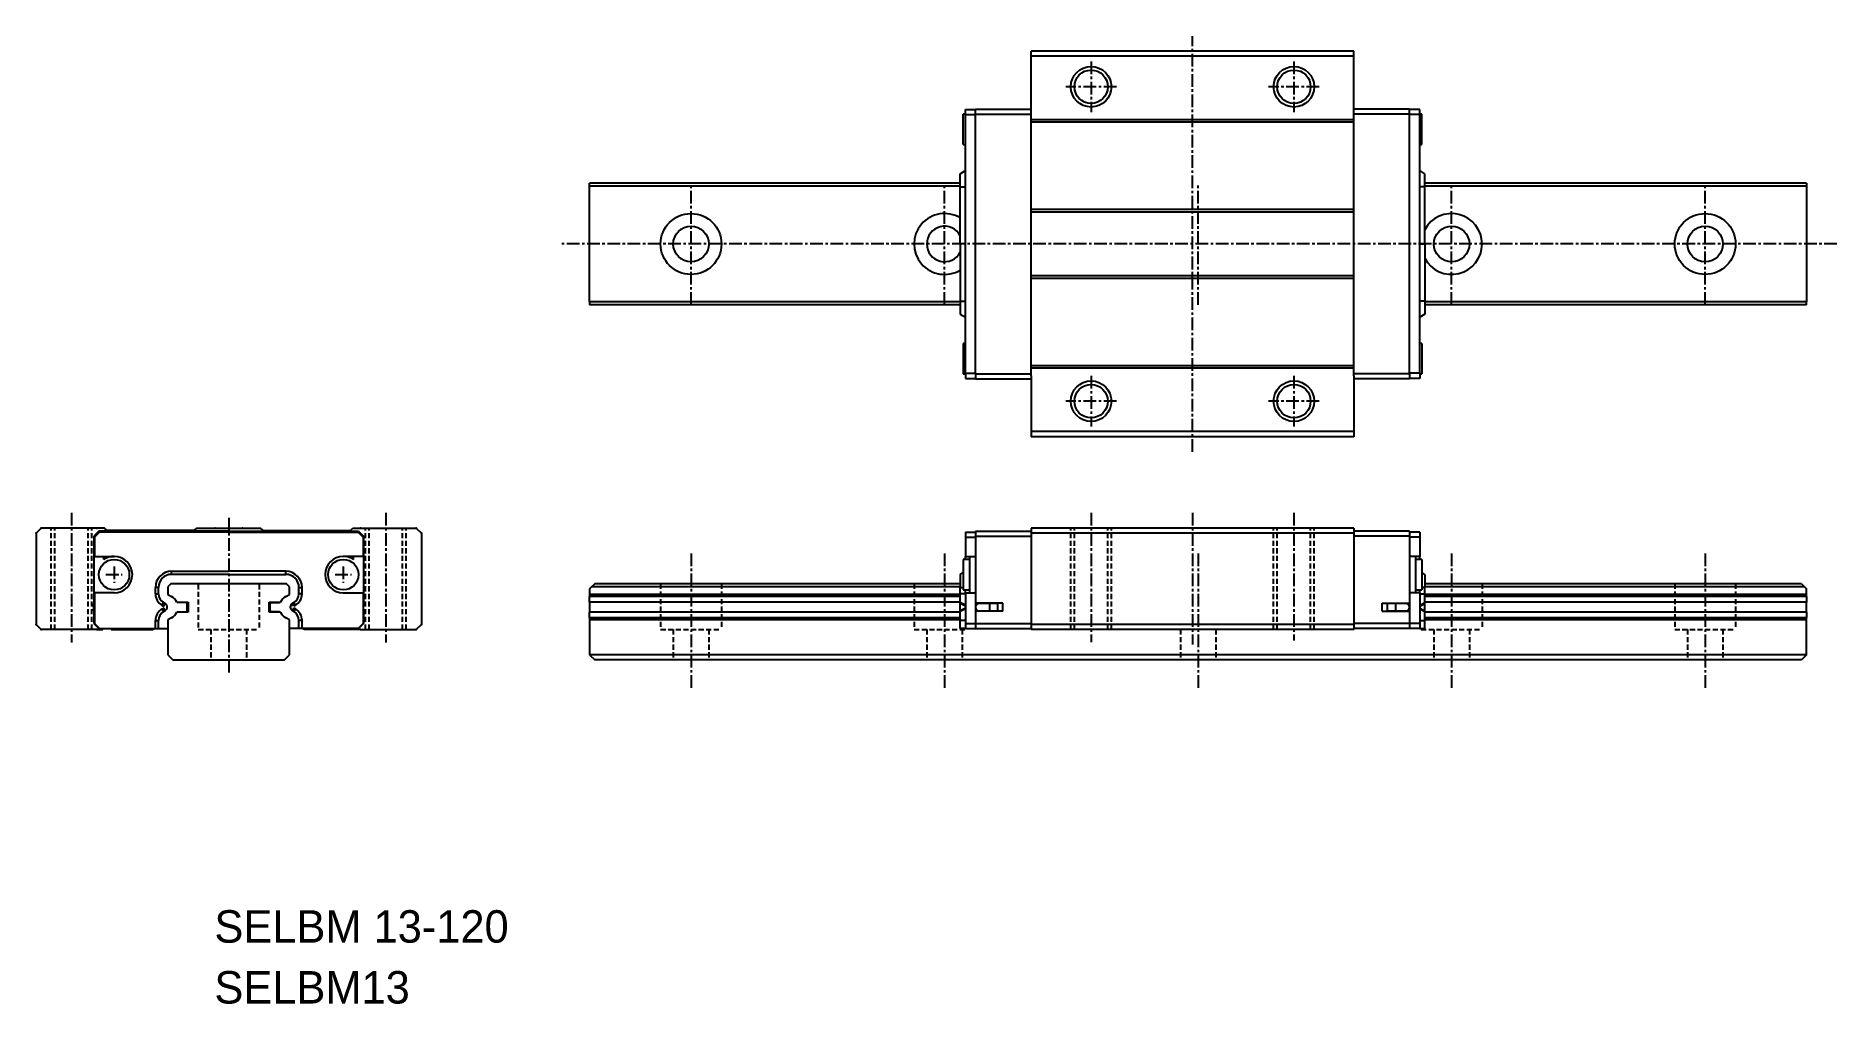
# Model space of a CAD drawing. Extents: x -8 to 170, y -3 to 92.
import ezdxf

# ---------------------------------------------------------------- set-up
doc = ezdxf.new("R2010")
doc.units = 0
doc.linetypes.add('CENTER', pattern=[2, 1.25, -0.25, 0.25, -0.25])
doc.linetypes.add('DASHED', pattern=[0.75, 0.5, -0.25])
doc.layers.get('0').update_dxf_attribs({"linetype": 'CONTINUOUS'})
doc.layers.add('CENTER', color=1, linetype='CENTER')

msp = doc.modelspace()

# ---------------------------------------------------------------- linework, layer by layer
at = {"color": 7, "linetype": 'CONTINUOUS'}
for p, q in [((122.35, 90.5), (90.55, 90.5)), ((90.55, 84.5), (90.55, 90.5)), ((122.35, 90), (90.55, 90)), ((122.35, 84.5), (122.35, 90.5)), ((83.85, 81.3), (83.85, 84.3)), ((84.05, 84.3), (83.85, 84.3)), ((84.05, 84.25), (84.05, 84.75)), ((84.05, 84.75), (85.05, 84.75)), ((84.05, 58.75), (84.05, 84.25)), ((84.05, 84.25), (85.05, 84.25)), ((85.05, 84.8), (90.55, 84.8)), ((85.05, 84.3), (85.05, 84.8)), ((85.05, 58.7), (85.05, 84.3)), ((85.05, 84.3), (90.55, 84.3)), ((90.55, 58.5), (90.55, 84.5)), ((122.35, 83.75), (90.55, 83.75)), ((122.35, 83.5), (90.55, 83.5)), ((127.85, 84.8), (122.35, 84.8)), ((122.35, 58.5), (122.35, 84.5)), ((127.85, 84.3), (122.35, 84.3)), ((127.85, 84.3), (127.85, 84.8)), ((128.85, 84.75), (127.85, 84.75)), ((127.85, 58.7), (127.85, 84.3)), ((128.85, 84.25), (127.85, 84.25)), ((128.85, 84.25), (128.85, 84.75)), ((129.05, 84.3), (128.85, 84.3)), ((128.85, 58.75), (128.85, 84.25)), ((129.05, 81.3), (129.05, 84.3)), ((83.85, 81.3), (84.05, 81.3)), ((128.85, 81.3), (129.05, 81.3)), ((83.55, 78.43), (84.05, 78.73)), ((83.55, 77.13), (83.55, 78.43)), ((129.35, 78.43), (128.85, 78.73)), ((129.35, 77.13), (129.35, 78.43)), ((83.55, 77.5), (47, 77.5)), ((47, 77.2), (47, 77.5)), ((83.55, 77.2), (47, 77.2)), ((47, 65.8), (47, 77.2)), ((83.55, 71.5), (83.55, 77.13)), ((83.55, 77.13), (84.05, 77.13)), ((129.35, 77.13), (128.85, 77.13)), ((167, 77.5), (129.35, 77.5)), ((167, 77.2), (129.35, 77.2)), ((129.35, 71.5), (129.35, 77.13)), ((167, 77.5), (167, 77.2)), ((167, 77.2), (167, 65.8)), ((122.35, 74.9), (90.55, 74.9)), ((122.35, 74.65), (90.55, 74.65)), ((83.55, 71.5), (83.55, 65.87)), ((84.05, 71.5), (83.55, 71.5)), ((128.85, 71.5), (129.35, 71.5)), ((129.35, 71.5), (129.35, 65.87)), ((122.35, 68.35), (90.55, 68.35)), ((122.35, 68.1), (90.55, 68.1)), ((83.55, 65.8), (47, 65.8)), ((47, 65.8), (47, 65.5)), ((83.55, 65.87), (83.55, 64.57)), ((83.55, 65.87), (84.05, 65.87)), ((129.35, 65.87), (128.85, 65.87)), ((129.35, 65.87), (129.35, 64.57)), ((167, 65.8), (129.35, 65.8)), ((167, 65.5), (167, 65.8)), ((83.55, 65.5), (47, 65.5)), ((83.55, 64.57), (84.05, 64.27)), ((129.35, 64.57), (128.85, 64.27)), ((167, 65.5), (129.35, 65.5)), ((83.85, 61.7), (83.85, 58.7)), ((84.05, 61.7), (83.85, 61.7)), ((129.05, 61.7), (128.85, 61.7)), ((129.05, 61.7), (129.05, 58.7)), ((83.85, 58.7), (84.05, 58.7)), ((84.05, 58.75), (85.05, 58.75)), ((84.05, 58.75), (84.05, 58.25)), ((85.05, 58.7), (90.55, 58.7)), ((85.05, 58.7), (85.05, 58.2)), ((122.35, 59.5), (90.55, 59.5)), ((122.35, 59.25), (90.55, 59.25)), ((127.85, 58.7), (122.35, 58.7)), ((128.85, 58.75), (127.85, 58.75)), ((127.85, 58.7), (127.85, 58.2)), ((128.85, 58.75), (128.85, 58.25)), ((128.85, 58.7), (129.05, 58.7)), ((84.05, 58.25), (85.05, 58.25)), ((85.05, 58.2), (90.55, 58.2)), ((90.55, 58.5), (90.55, 52.5)), ((122.35, 58.5), (122.35, 52.5)), ((127.85, 58.2), (122.35, 58.2)), ((128.85, 58.25), (127.85, 58.25)), ((122.35, 53), (90.55, 53)), ((122.35, 52.5), (90.55, 52.5)), ((-7.59, 43), (-7.09, 43.5)), ((-7.59, 43), (-7.59, 34)), ((-1.59, 43.5), (-7.09, 43.5)), ((-1.39, 43.2), (-1.89, 42.7)), ((-1.89, 42.7), (-1.89, 36.05)), ((-1.34, 43.1), (-1.84, 42.6)), ((-0.84, 43.5), (-1.59, 43.5)), ((11.41, 43.2), (-1.39, 43.2)), ((11.41, 43.1), (-1.34, 43.1)), ((-0.59, 43.25), (-0.84, 43.5)), ((8.01, 43.25), (-0.59, 43.25)), ((8.01, 43.25), (8.26, 43.5)), ((8.26, 43.5), (10.06, 43.5)), ((10.06, 43.5), (12.76, 43.5)), ((10.06, 43.5), (12.76, 43.5)), ((11.41, 43.2), (24.21, 43.2)), ((11.41, 43.1), (24.16, 43.1)), ((12.76, 43.5), (14.56, 43.5)), ((14.81, 43.25), (14.56, 43.5)), ((14.81, 43.25), (23.41, 43.25)), ((23.41, 43.25), (23.66, 43.5)), ((23.66, 43.5), (24.41, 43.5)), ((24.16, 43.1), (24.66, 42.6)), ((24.21, 43.2), (24.71, 42.7)), ((24.41, 43.5), (29.91, 43.5)), ((24.71, 42.7), (24.71, 36.05)), ((29.91, 43.5), (30.41, 43)), ((30.41, 43), (30.41, 34)), ((84.05, 43.1), (85.05, 43.1)), ((84.05, 43.1), (84.05, 42.6)), ((85.05, 43.2), (90.55, 43.2)), ((85.05, 43.2), (85.05, 42.7)), ((85.05, 42.7), (85.05, 36.1)), ((85.05, 42.7), (90.55, 42.7)), ((122.35, 43.5), (90.55, 43.5)), ((90.55, 43.5), (90.55, 43)), ((122.35, 43), (90.55, 43)), ((90.55, 43), (90.55, 34)), ((122.35, 43.5), (122.35, 43)), ((127.85, 43.2), (122.35, 43.2)), ((122.35, 43), (122.35, 34)), ((127.85, 42.7), (122.35, 42.7)), ((127.85, 43.2), (127.85, 42.7)), ((128.85, 43.1), (127.85, 43.1)), ((127.85, 42.7), (127.85, 36.1)), ((128.85, 43.1), (128.85, 42.6)), ((-1.84, 42.6), (-1.84, 40.7)), ((24.66, 42.6), (24.66, 40.7)), ((84.05, 42.6), (84.05, 40.7)), ((84.05, 42.6), (85.05, 42.6)), ((128.85, 42.6), (127.85, 42.6)), ((128.85, 42.6), (128.85, 40.7)), ((-1.84, 40.7), (0.11, 40.7)), ((-0.89, 40.4), (-0.89, 40.7)), ((5.78, 39.23), (11.41, 39.23)), ((5.78, 38.93), (5.78, 39.23)), ((17.04, 39.23), (11.41, 39.23)), ((17.04, 38.93), (17.04, 39.23)), ((24.66, 40.7), (22.71, 40.7)), ((23.71, 40.4), (23.71, 40.7)), ((83.55, 38.93), (83.85, 39.11)), ((83.85, 40.4), (83.85, 37.4)), ((84.45, 40.4), (83.85, 40.4)), ((84.05, 40.7), (85.05, 40.7)), ((84.05, 40.4), (84.05, 40.7)), ((84.45, 40.7), (84.45, 37.1)), ((128.85, 40.7), (127.85, 40.7)), ((128.45, 40.7), (128.45, 37.1)), ((129.05, 40.4), (128.45, 40.4)), ((128.85, 40.4), (128.85, 40.7)), ((129.05, 40.4), (129.05, 37.4)), ((129.35, 38.93), (129.05, 39.11)), ((4.18, 37.01), (4.18, 37.63)), ((4.48, 37.63), (4.18, 37.63)), ((4.48, 37.01), (4.48, 37.63)), ((5.71, 38), (5.41, 37.7)), ((5.41, 37.7), (5.41, 36.96)), ((11.41, 38), (5.71, 38)), ((11.41, 38.93), (5.78, 38.93)), ((11.41, 38.93), (17.04, 38.93)), ((17.11, 38), (11.41, 38)), ((17.41, 37.7), (17.11, 38)), ((17.41, 36.96), (17.41, 37.7)), ((18.34, 37.01), (18.34, 37.63)), ((18.34, 37.63), (18.64, 37.63)), ((18.64, 37.01), (18.64, 37.63)), ((47.5, 38), (47, 37.5)), ((47, 37.5), (47, 36.96)), ((83.55, 37.7), (47.2, 37.7)), ((83.55, 38), (47.5, 38)), ((83.55, 38.93), (83.55, 37.63)), ((83.55, 37.01), (83.55, 37.63)), ((83.55, 37.63), (83.85, 37.63)), ((83.85, 37.4), (84.45, 37.4)), ((84.05, 37.1), (84.05, 37.4)), ((128.45, 37.4), (129.05, 37.4)), ((128.85, 37.1), (128.85, 37.4)), ((129.35, 37.63), (129.05, 37.63)), ((129.35, 38.93), (129.35, 37.63)), ((166.5, 38), (129.35, 38)), ((166.8, 37.7), (129.35, 37.7)), ((129.35, 37.01), (129.35, 37.63)), ((166.5, 38), (167, 37.5)), ((167, 36.96), (167, 37.5)), ((-1.89, 35.35), (-1.89, 36.05)), ((-1.89, 36.05), (-1.84, 36.05)), ((-1.84, 37.1), (-1.84, 34.1)), ((0.11, 37.1), (-1.84, 37.1)), ((4.18, 37.01), (4.48, 37.01)), ((4.83, 35.88), (4.98, 36.14)), ((4.83, 35.88), (4.99, 35.79)), ((4.83, 35.52), (4.98, 35.61)), ((4.83, 35.52), (4.98, 35.26)), ((5.14, 36.05), (4.98, 36.14)), ((4.98, 35.61), (5, 35.62)), ((4.99, 35.61), (4.98, 35.61)), ((4.99, 35.79), (5.14, 36.05)), ((4.99, 35.79), (4.99, 35.79)), ((5, 35.62), (4.99, 35.61)), ((4.99, 35.61), (5.14, 35.35)), ((5.41, 36.96), (5.78, 36.75)), ((6.3, 36.2), (7.41, 36.2)), ((6.38, 36.2), (6.4, 36.15)), ((7.21, 36.15), (6.4, 36.15)), ((7.31, 35.35), (7.31, 36.05)), ((7.41, 36.2), (7.41, 35.2)), ((15.41, 35.2), (15.41, 36.2)), ((15.41, 36.2), (16.52, 36.2)), ((15.51, 35.35), (15.51, 36.05)), ((15.61, 36.15), (16.42, 36.15)), ((16.44, 36.2), (16.42, 36.15)), ((17.04, 36.75), (17.41, 36.96)), ((17.68, 36.05), (17.84, 36.14)), ((17.83, 35.79), (17.68, 36.05)), ((17.83, 35.61), (17.68, 35.35)), ((17.82, 35.62), (17.83, 35.61)), ((17.83, 35.61), (17.82, 35.62)), ((17.99, 35.88), (17.83, 35.79)), ((17.83, 35.79), (17.83, 35.79)), ((17.83, 35.61), (17.83, 35.61)), ((17.99, 35.52), (17.83, 35.61)), ((17.99, 35.88), (17.84, 36.14)), ((17.99, 35.52), (17.84, 35.26)), ((18.64, 37.01), (18.34, 37.01)), ((22.71, 37.1), (24.66, 37.1)), ((24.66, 37.1), (24.66, 34.1)), ((24.71, 36.05), (24.66, 36.05)), ((24.71, 35.35), (24.71, 36.05)), ((83.55, 36.96), (47, 36.96)), ((47, 36.96), (47, 36.75)), ((83.55, 36.75), (47, 36.75)), ((47, 36.2), (47, 36.75)), ((83.55, 36.2), (47, 36.2)), ((47, 36.2), (47, 35.2)), ((83.55, 36.14), (83.55, 37.01)), ((84.05, 37.01), (83.55, 37.01)), ((84.05, 35.88), (83.55, 36.14)), ((83.55, 36.05), (83.55, 36.14)), ((84.05, 35.79), (83.55, 36.05)), ((83.55, 35.35), (83.55, 36.05)), ((84.05, 35.61), (83.55, 35.35)), ((84.05, 35.52), (83.55, 35.26)), ((84.05, 37.1), (84.05, 34.1)), ((84.05, 37.1), (85.05, 37.1)), ((84.05, 35.61), (84.05, 35.61)), ((87.75, 36.1), (85.05, 36.1)), ((85.05, 36.1), (85.05, 35.3)), ((86.45, 36.05), (85.4, 36.05)), ((85.85, 36.05), (85.85, 36.1)), ((86.31, 36.05), (86.31, 36.1)), ((87.25, 36.05), (86.45, 36.05)), ((86.45, 35.7), (86.45, 36.05)), ((86.45, 35.35), (86.45, 35.7)), ((87.25, 35.7), (87.25, 36.05)), ((87.25, 35.35), (87.25, 35.7)), ((87.75, 35.3), (87.75, 36.1)), ((125.15, 36.1), (127.85, 36.1)), ((125.15, 35.3), (125.15, 36.1)), ((126.45, 36.05), (125.65, 36.05)), ((125.65, 36.05), (125.65, 35.7)), ((125.65, 35.7), (125.65, 35.35)), ((126.45, 36.05), (126.45, 35.7)), ((127.5, 36.05), (126.45, 36.05)), ((126.45, 35.7), (126.45, 35.35)), ((126.59, 36.05), (126.59, 36.1)), ((127.05, 36.05), (127.05, 36.1)), ((128.85, 37.1), (127.85, 37.1)), ((127.85, 36.1), (127.85, 35.3)), ((128.85, 37.1), (128.85, 34.1)), ((128.85, 37.01), (129.35, 37.01)), ((128.85, 35.88), (129.35, 36.14)), ((128.85, 35.79), (129.35, 36.05)), ((128.85, 35.61), (129.35, 35.35)), ((128.85, 35.61), (128.85, 35.61)), ((128.85, 35.52), (129.35, 35.26)), ((129.35, 36.14), (129.35, 37.01)), ((167, 36.96), (129.35, 36.96)), ((167, 36.75), (129.35, 36.75)), ((167, 36.2), (129.35, 36.2)), ((129.35, 36.05), (129.35, 36.14)), ((129.35, 35.35), (129.35, 36.05)), ((167, 36.75), (167, 36.96)), ((167, 36.75), (167, 36.2)), ((167, 35.2), (167, 36.2)), ((-7.09, 33.5), (-7.59, 34)), ((-1.89, 35.35), (-1.89, 34.1)), ((-1.89, 35.35), (-1.84, 35.35)), ((-1.89, 34.1), (-1.39, 33.6)), ((-1.84, 34.1), (-1.34, 33.6)), ((4.18, 34.39), (4.48, 34.39)), ((4.18, 33.6), (4.18, 34.39)), ((4.48, 33.6), (4.48, 34.39)), ((4.98, 35.26), (5.14, 35.35)), ((5.78, 34.65), (5.41, 34.44)), ((5.41, 34.44), (5.41, 31)), ((7.41, 35.2), (6.3, 35.2)), ((6.38, 35.2), (6.4, 35.25)), ((6.4, 35.25), (7.21, 35.25)), ((16.52, 35.2), (15.41, 35.2)), ((16.42, 35.25), (15.61, 35.25)), ((16.44, 35.2), (16.42, 35.25)), ((17.41, 34.44), (17.04, 34.65)), ((17.41, 31), (17.41, 34.44)), ((17.84, 35.26), (17.68, 35.35)), ((18.64, 34.39), (18.34, 34.39)), ((18.34, 33.6), (18.34, 34.39)), ((18.64, 33.6), (18.64, 34.39)), ((24.66, 34.1), (24.16, 33.6)), ((24.71, 34.1), (24.21, 33.6)), ((24.71, 35.35), (24.66, 35.35)), ((24.71, 35.35), (24.71, 34.1)), ((29.91, 33.5), (30.41, 34)), ((83.55, 35.2), (47, 35.2)), ((47, 34.65), (47, 35.2)), ((83.55, 34.65), (47, 34.65)), ((47, 34.65), (47, 34.44)), ((83.55, 34.44), (47, 34.44)), ((47, 34.44), (47, 31)), ((83.55, 35.26), (83.55, 35.35)), ((83.55, 34.39), (83.55, 35.26)), ((84.05, 34.39), (83.55, 34.39)), ((83.55, 33.6), (83.55, 34.39)), ((84.05, 34.1), (85.05, 34.1)), ((84.05, 34.1), (84.05, 33.6)), ((87.75, 35.3), (85.05, 35.3)), ((85.05, 35.3), (85.05, 34.1)), ((85.05, 34.1), (90.55, 34.1)), ((85.05, 34.1), (85.05, 33.6)), ((85.4, 35.35), (86.45, 35.35)), ((85.85, 35.3), (85.85, 35.35)), ((86.31, 35.3), (86.31, 35.35)), ((86.45, 35.35), (87.25, 35.35)), ((122.35, 34), (90.55, 34)), ((90.55, 34), (90.55, 33.5)), ((127.85, 34.1), (122.35, 34.1)), ((122.35, 34), (122.35, 33.5)), ((125.15, 35.3), (127.85, 35.3)), ((125.65, 35.35), (126.45, 35.35)), ((126.45, 35.35), (127.5, 35.35)), ((126.59, 35.3), (126.59, 35.35)), ((127.05, 35.3), (127.05, 35.35)), ((127.85, 35.3), (127.85, 34.1)), ((128.85, 34.1), (127.85, 34.1)), ((127.85, 34.1), (127.85, 33.6)), ((128.85, 34.39), (129.35, 34.39)), ((128.85, 34.1), (128.85, 33.6)), ((129.35, 35.26), (129.35, 35.35)), ((129.35, 34.39), (129.35, 35.26)), ((167, 35.2), (129.35, 35.2)), ((167, 34.65), (129.35, 34.65)), ((167, 34.44), (129.35, 34.44)), ((129.35, 33.6), (129.35, 34.39)), ((167, 35.2), (167, 34.65)), ((167, 34.44), (167, 34.65)), ((167, 31), (167, 34.44)), ((-1.59, 33.5), (-7.09, 33.5)), ((-1.59, 33.5), (-0.99, 33.5)), ((-1.39, 33.6), (-1.34, 33.6)), ((-1.34, 33.6), (4.18, 33.6)), ((-0.19, 33.5), (3.91, 33.5)), ((3.91, 33.5), (4.13, 33.6)), ((4.18, 33.6), (4.48, 33.6)), ((4.48, 33.6), (5.41, 33.6)), ((18.34, 33.6), (17.41, 33.6)), ((18.64, 33.6), (18.34, 33.6)), ((24.16, 33.6), (18.64, 33.6)), ((18.88, 33.5), (18.67, 33.6)), ((24.41, 33.5), (18.88, 33.5)), ((24.21, 33.6), (24.16, 33.6)), ((24.41, 33.5), (29.91, 33.5)), ((84.05, 33.6), (83.55, 33.6)), ((84.05, 33.6), (85.05, 33.6)), ((85.05, 33.6), (90.55, 33.6)), ((122.35, 33.5), (90.55, 33.5)), ((127.85, 33.6), (122.35, 33.6)), ((128.85, 33.6), (127.85, 33.6)), ((128.85, 33.6), (129.35, 33.6)), ((5.41, 31), (5.91, 30.5)), ((5.91, 30.5), (11.41, 30.5)), ((11.41, 30.5), (16.91, 30.5)), ((16.91, 30.5), (17.41, 31)), ((167, 31), (47, 31)), ((47, 31), (47.5, 30.5)), ((166.5, 30.5), (47.5, 30.5)), ((167, 31), (166.5, 30.5))]:
    msp.add_line(p, q, dxfattribs=at)
at = {"color": 3, "linetype": 'DASHED'}
for p, q in [((-6.09, 33.5), (-6.09, 43.5)), ((-5.74, 33.5), (-5.74, 43.5)), ((-2.44, 33.5), (-2.44, 43.5)), ((-2.09, 33.5), (-2.09, 43.5)), ((24.91, 33.5), (24.91, 43.5)), ((25.26, 33.5), (25.26, 43.5)), ((28.56, 33.5), (28.56, 43.5)), ((28.91, 33.5), (28.91, 43.5)), ((94.45, 33.5), (94.45, 43.5)), ((94.8, 33.5), (94.8, 43.5)), ((98.1, 33.5), (98.1, 43.5)), ((98.45, 33.5), (98.45, 43.5)), ((114.45, 33.5), (114.45, 43.5)), ((114.8, 33.5), (114.8, 43.5)), ((118.1, 33.5), (118.1, 43.5)), ((118.45, 33.5), (118.45, 43.5)), ((8.41, 37.95), (8.41, 33.5)), ((14.41, 37.95), (14.41, 33.5)), ((54, 38), (54, 33.5)), ((60, 38), (60, 33.5)), ((79, 38), (79, 33.5)), ((135, 38), (135, 33.5)), ((154, 38), (154, 33.5)), ((160, 38), (160, 33.5)), ((8.41, 33.5), (14.41, 33.5)), ((9.66, 33.5), (9.66, 30.5)), ((13.16, 33.5), (13.16, 30.5)), ((54, 33.5), (60, 33.5)), ((55.25, 33.5), (55.25, 30.5)), ((58.75, 33.5), (58.75, 30.5)), ((79, 33.5), (84, 33.5)), ((80.25, 33.5), (80.25, 30.5)), ((83.75, 33.5), (83.75, 30.5)), ((105.25, 33.5), (105.25, 30.5)), ((108.75, 33.5), (108.75, 30.5)), ((129, 33.6), (129, 33.5)), ((129, 33.5), (135, 33.5)), ((130.25, 33.5), (130.25, 30.5)), ((133.75, 33.5), (133.75, 30.5)), ((154, 33.5), (160, 33.5)), ((155.25, 33.5), (155.25, 30.5)), ((158.75, 33.5), (158.75, 30.5))]:
    msp.add_line(p, q, dxfattribs=at)
at = {"color": 3, "linetype": 'CONTINUOUS'}
for centre in [(96.45, 87), (116.45, 87), (96.45, 56), (116.45, 56)]:
    msp.add_circle(centre, 2, dxfattribs=at)
at = {"color": 7, "linetype": 'CONTINUOUS'}
for centre, radius in [((96.45, 87), 1.65), ((116.45, 87), 1.65), ((57, 71.5), 3), ((57, 71.5), 1.75), ((132, 71.5), 1.75), ((157, 71.5), 3), ((157, 71.5), 1.75), ((96.45, 56), 1.65), ((116.45, 56), 1.65), ((0.11, 38.9), 1.5), ((22.71, 38.9), 1.5)]:
    msp.add_circle(centre, radius, dxfattribs=at)
for centre, radius, start, end in [((82, 71.5), 3, 58.8911, 301.1089), ((82, 71.5), 1.75, 27.6604, 332.3396), ((132, 71.5), 3, 207.9529, 152.0471), ((0.11, 38.9), 1.8, 90, 123.749), ((0.11, 38.9), 1.8, 270, 90), ((5.78, 37.63), 1.6, 90.0008, 179.9992), ((17.04, 37.63), 1.6, 0.0008, 89.9992), ((22.71, 38.9), 1.8, 90, 270), ((22.71, 38.9), 1.8, 56.251, 90), ((5.78, 37.63), 1.3, 90, 180), ((17.04, 37.63), 1.3, 0, 90), ((5.48, 37.01), 1.3, 180, 240), ((5.48, 34.39), 1.3, 120, 180), ((5.48, 37.01), 1, 180, 240), ((4.94, 35.7), 0.4, 300, 60), ((5.12, 35.61), 1.32, 26.598, 60), ((7.21, 36.05), 0.1, 0, 90), ((15.61, 36.05), 0.1, 90, 180), ((17.7, 35.61), 1.32, 120, 153.402), ((17.88, 35.7), 0.4, 120, 240), ((17.34, 37.01), 1, 300, 0), ((17.34, 37.01), 1.3, 300, 0), ((17.34, 34.39), 1.3, 0, 60), ((85.4, 35.7), 0.35, 90, 180), ((85.4, 35.7), 0.35, 180, 270), ((127.5, 35.7), 0.35, 0, 90), ((127.5, 35.7), 0.35, 270, 0), ((5.48, 34.39), 1, 120, 180), ((5.12, 35.79), 1.32, 300, 333.402), ((7.21, 35.35), 0.1, 270, 0), ((15.61, 35.35), 0.1, 180, 270), ((17.7, 35.79), 1.32, 206.598, 240), ((17.34, 34.39), 1, 0, 60), ((-0.59, 33.2), 0.5, 126.8699, 143.1301), ((-0.59, 33.2), 0.5, 36.8699, 53.1301)]:
    msp.add_arc(centre, radius, start, end, dxfattribs=at)
for p in [(-7.59, 43), (-7.09, 43.5), (-1.59, 43.5), (10.06, 43.5), (12.76, 43.5), (24.41, 43.5), (29.91, 43.5), (30.41, 43), (-7.59, 34), (30.41, 34), (-7.09, 33.5), (-1.59, 33.5), (24.41, 33.5), (29.91, 33.5)]:
    msp.add_point(p, dxfattribs=at)
at = {"layer": 'CENTER', "color": 1, "linetype": 'CENTER'}
for p, q in [((106.45, 51), (106.45, 92)), ((96.45, 89.5), (96.45, 84.5)), ((116.45, 89.5), (116.45, 84.5)), ((98.95, 87), (93.95, 87)), ((118.95, 87), (113.95, 87)), ((57, 65.5), (57, 77.5)), ((82, 65.5), (82, 77.5)), ((107, 65.5), (107, 77.5)), ((107, 65.5), (107, 77.5)), ((132, 65.5), (132, 77.5)), ((157, 65.5), (157, 77.5)), ((170, 71.5), (44, 71.5)), ((96.45, 58.5), (96.45, 53.5)), ((116.45, 58.5), (116.45, 53.5)), ((98.95, 56), (93.95, 56)), ((118.95, 56), (113.95, 56)), ((-4.09, 45), (-4.09, 32.22)), ((11.41, 44.5), (11.41, 29)), ((26.91, 45), (26.91, 32.22)), ((96.45, 45), (96.45, 32.23)), ((106.45, 45), (106.45, 32)), ((116.45, 45), (116.45, 32.41)), ((57, 41), (57, 27.5)), ((82, 41), (82, 27.5)), ((107, 41), (107, 27.5)), ((132, 41), (132, 27.5)), ((157, 41), (157, 27.5)), ((0.11, 39.7), (0.11, 38.1)), ((22.71, 39.7), (22.71, 38.1)), ((-0.69, 38.9), (0.91, 38.9)), ((21.91, 38.9), (23.51, 38.9))]:
    msp.add_line(p, q, dxfattribs=at)

# ---------------------------------------------------------------- texts
at = {"color": 7, "linetype": 'CONTINUOUS'}
for s, p in [('SELBM 13-120', (10, 2.62)), ('SELBM13', (10, -3.38))]:
    msp.add_text(s, height=3.2, dxfattribs=at).set_placement(p)

doc.saveas('drawing.dxf')
